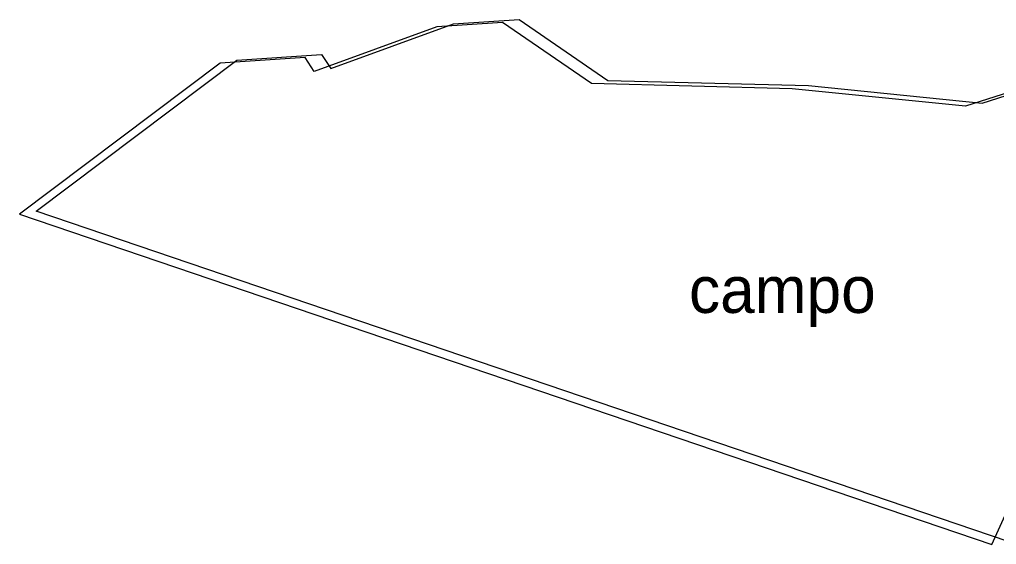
# Model space of a CAD drawing. Header units: inches. Extents: x 610851 to 630254, y 1234683 to 1264905.
# Drawn here: x 622788.2 to 622998.2, y 1246279.6 to 1246392.3 of the extents above; entities that cross this region are included whole.
import ezdxf
from ezdxf.enums import TextEntityAlignment as Align

# ---------------------------------------------------------------- set-up
doc = ezdxf.new("R2010")
doc.units = ezdxf.units.IN
doc.header["$MEASUREMENT"] = 0
doc.layers.add('Level 50', color=7, linetype='Continuous', lineweight=0)
doc.styles.add('Styledgn032', font='dgn032.shx')

msp = doc.modelspace()

# ---------------------------------------------------------------- linework, layer by layer
at = {"layer": 'Level 50', "color": 7, "linetype": 'Continuous', "lineweight": 0, "flags": 128}
msp.add_lwpolyline([(622997.21442, 1246279.57533), (623009.81787, 1246307.28555), (623010.01816, 1246318.49429), (623005.64031, 1246355.67916), (623005.74, 1246378.25), (622991.60551, 1246373.76202), (622954.3008, 1246377.49293), (622911.17496, 1246378.62672), (622892.07842, 1246391.69638), (622877.95965, 1246390.75465), (622851.5899, 1246381.1967), (622849.6135, 1246384.1751), (622831.3877, 1246382.9992), (622788.23162, 1246350.54125), (622997.21442, 1246279.57533)], dxfattribs=at)
at = {"layer": 'Level 50', "color": 7, "flags": 128}
msp.add_lwpolyline([(622791.78256, 1246351.19435), (622834.93864, 1246383.6523), (622853.16444, 1246384.8282), (622855.14084, 1246381.8498), (622881.51059, 1246391.40775), (622895.62936, 1246392.34948), (622914.72589, 1246379.27983), (622957.85174, 1246378.14603), (622995.15645, 1246374.41512), (623009.29094, 1246378.9031), (623009.19124, 1246356.33226), (623013.56909, 1246319.14739), (623013.3688, 1246307.93865), (623000.76536, 1246280.22843), (622791.78256, 1246351.19435)], dxfattribs=at)

# ---------------------------------------------------------------- texts
at = {"layer": 'Level 50', "color": 7, "linetype": 'Continuous', "lineweight": 0, "style": 'Styledgn032'}
msp.add_text('campo', height=10, dxfattribs=at).set_placement((622952.21019, 1246334.32049), align=Align.MIDDLE_CENTER)

doc.saveas('drawing.dxf')
